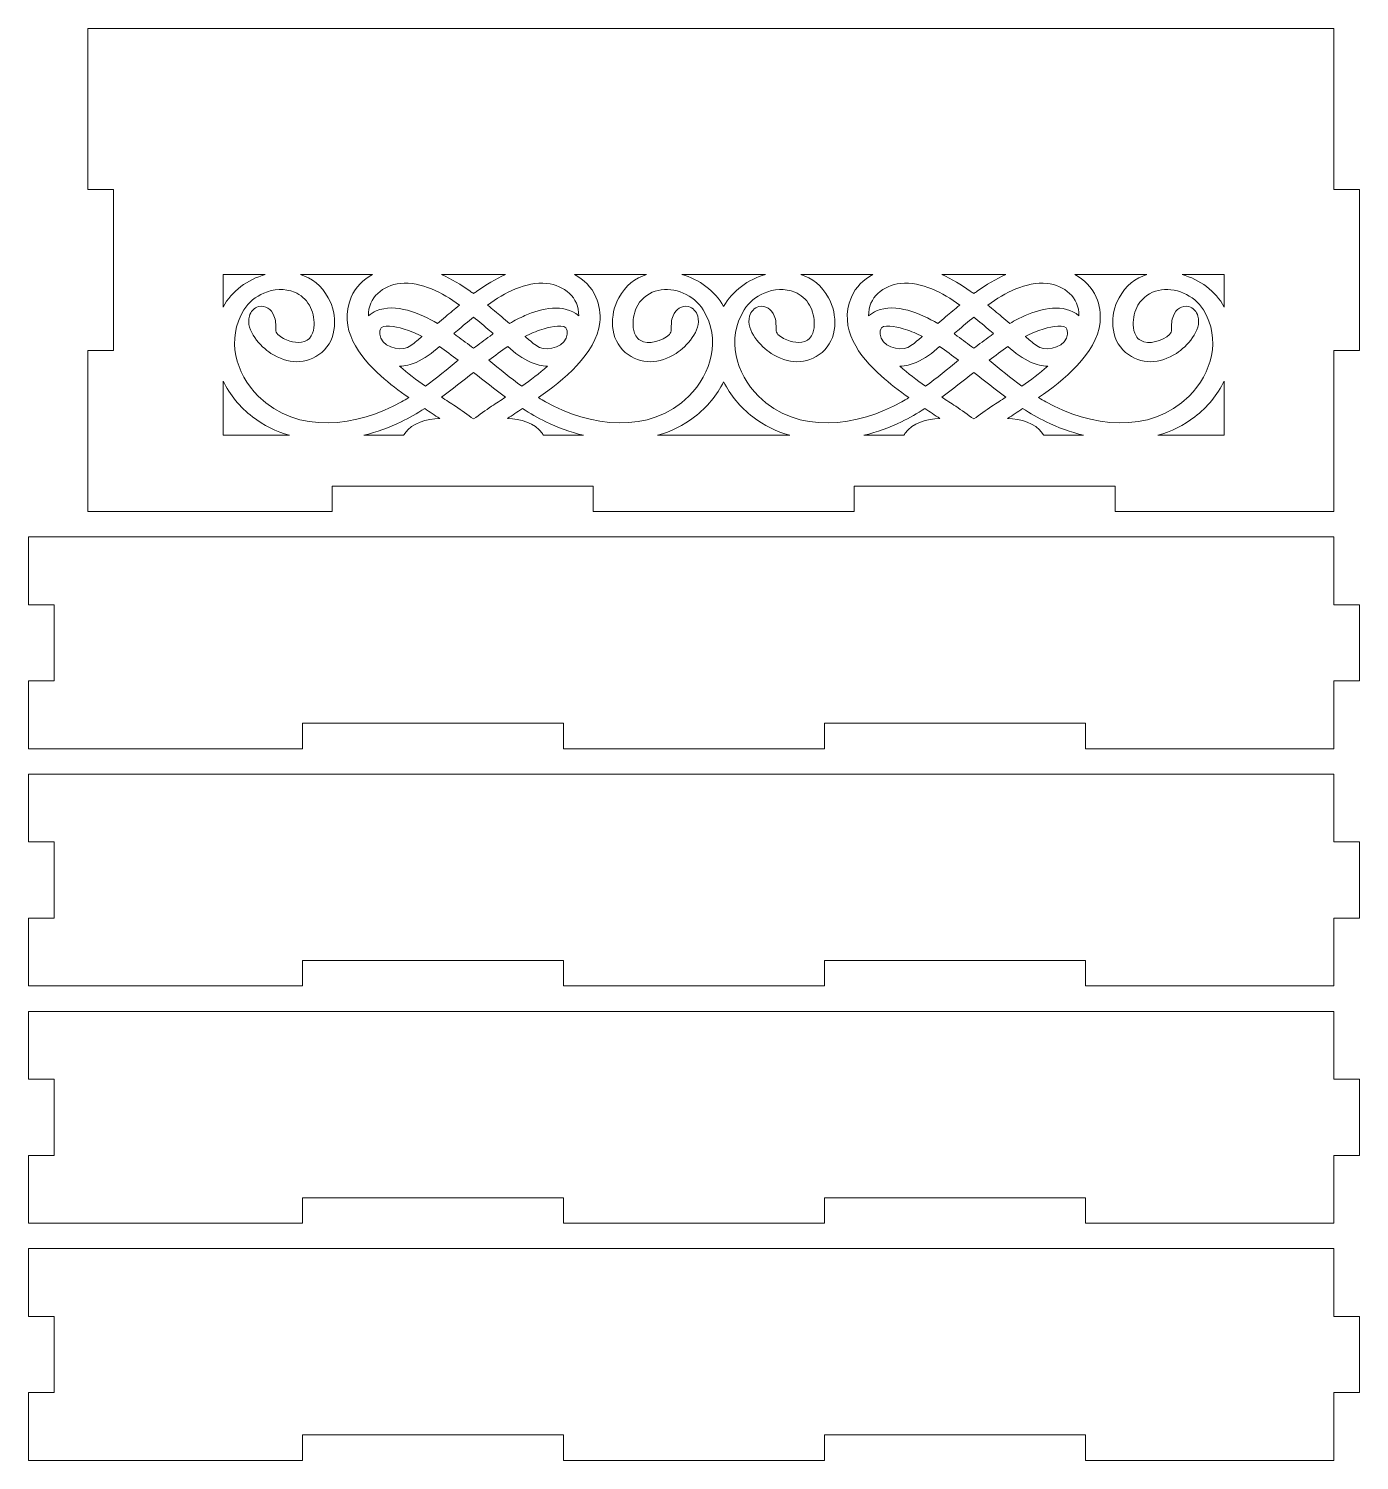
# Model space of a CAD drawing. Header units: millimetres. Extents: x -904 to -594, y -165 to 165.
# Drawn here: x -903.7 to -746.7, y -5 to 164 of the extents above; entities that cross this region are included whole.
import ezdxf

# ---------------------------------------------------------------- set-up
doc = ezdxf.new("R2010")
doc.units = ezdxf.units.MM
doc.header["$MEASUREMENT"] = 0
doc.layers.add('Camada 1', color=7, linetype='Continuous')

msp = doc.modelspace()

# ---------------------------------------------------------------- linework, layer by layer
at = {"layer": 'Camada 1', "color": 250, "lineweight": 9}
for points, knots in [([(-867.8542, 110), (-867.8542, 110), (-867.8542, 107), (-867.8542, 107), (-867.8542, 107), (-867.8542, 107), (-896.6542, 107), (-896.6542, 107), (-896.6542, 107), (-896.6542, 107), (-896.6542, 126), (-896.6542, 126), (-896.6542, 126), (-896.6542, 126), (-893.6542, 126), (-893.6542, 126), (-893.6542, 126), (-893.6542, 126), (-893.6542, 145), (-893.6542, 145), (-893.6542, 145), (-893.6542, 145), (-896.6542, 145), (-896.6542, 145), (-896.6542, 145), (-896.6542, 145), (-896.6542, 164), (-896.6542, 164), (-896.6542, 164), (-896.6542, 164), (-749.6542, 164), (-749.6542, 164), (-749.6542, 164), (-749.6542, 164), (-749.6542, 145), (-749.6542, 145), (-749.6542, 145), (-749.6542, 145), (-746.6542, 145), (-746.6542, 145), (-746.6542, 145), (-746.6542, 145), (-746.6542, 126), (-746.6542, 126), (-746.6542, 126), (-746.6542, 126), (-749.6542, 126), (-749.6542, 126), (-749.6542, 126), (-749.6542, 126), (-749.6542, 107), (-749.6542, 107), (-749.6542, 107), (-749.6542, 107), (-775.4542, 107), (-775.4542, 107), (-775.4542, 107), (-775.4542, 107), (-775.4542, 110), (-775.4542, 110), (-775.4542, 110), (-788.1238, 110), (-794.4115, 110), (-806.2542, 110), (-806.2542, 110), (-806.2542, 110), (-806.2542, 107), (-806.2542, 107), (-806.2542, 107), (-806.2542, 107), (-837.0542, 107), (-837.0542, 107), (-837.0542, 107), (-837.0542, 107), (-837.0542, 110), (-837.0542, 110), (-837.0542, 110), (-848.8969, 110), (-855.1847, 110), (-867.8542, 110)], [0, 0, 0, 0, 0.04761905, 0.04761905, 0.04761905, 0.04761905, 0.0952381, 0.0952381, 0.0952381, 0.0952381, 0.14285714, 0.14285714, 0.14285714, 0.14285714, 0.19047619, 0.19047619, 0.19047619, 0.19047619, 0.23809524, 0.23809524, 0.23809524, 0.23809524, 0.28571429, 0.28571429, 0.28571429, 0.28571429, 0.33333333, 0.33333333, 0.33333333, 0.33333333, 0.38095238, 0.38095238, 0.38095238, 0.38095238, 0.42857143, 0.42857143, 0.42857143, 0.42857143, 0.47619048, 0.47619048, 0.47619048, 0.47619048, 0.52380952, 0.52380952, 0.52380952, 0.52380952, 0.57142857, 0.57142857, 0.57142857, 0.57142857, 0.61904762, 0.61904762, 0.61904762, 0.61904762, 0.66666667, 0.66666667, 0.66666667, 0.66666667, 0.71428571, 0.71428571, 0.71428571, 0.71428571, 0.76190476, 0.76190476, 0.76190476, 0.76190476, 0.80952381, 0.80952381, 0.80952381, 0.80952381, 0.85714286, 0.85714286, 0.85714286, 0.85714286, 0.9047619, 0.9047619, 0.9047619, 0.9047619, 1, 1, 1, 1]), ([(-880.7126, 131.135), (-879.6981, 133.0208), (-877.7951, 134.3951), (-875.7332, 134.9734), (-875.7332, 134.9734), (-875.7332, 134.9734), (-880.7126, 134.9734), (-880.7126, 134.9734), (-880.7126, 134.9734), (-880.7126, 134.9734), (-880.7126, 131.135), (-880.7126, 131.135)], [0, 0, 0, 0, 0.25, 0.25, 0.25, 0.25, 0.5, 0.5, 0.5, 0.5, 1, 1, 1, 1]), ([(-871.58, 134.9734), (-870.2561, 134.5502), (-869.0865, 133.6687), (-868.3019, 132.2395), (-868.3019, 132.2395), (-867.1951, 130.2236), (-867.2236, 127.3235), (-869.0613, 125.784), (-869.0613, 125.784), (-870.8843, 124.2569), (-873.1558, 124.4181), (-875.0676, 125.67), (-875.0676, 125.67), (-876.299, 126.4764), (-878.0792, 128.3597), (-877.6154, 130.0517), (-877.6154, 130.0517), (-877.4635, 130.6061), (-877.0544, 131.0449), (-876.5206, 131.1836), (-876.5206, 131.1836), (-875.7285, 131.3898), (-875.0244, 130.8701), (-874.7137, 130.1188), (-874.7137, 130.1188), (-874.457, 129.4973), (-874.5075, 129.1293), (-874.4967, 128.4868), (-874.4967, 128.4868), (-874.4923, 128.2272), (-874.4283, 128.0955), (-874.2681, 127.9079), (-874.2681, 127.9079), (-873.8716, 127.5369), (-873.3481, 127.2655), (-872.8418, 127.112), (-872.8418, 127.112), (-871.9926, 126.8544), (-870.8274, 126.832), (-870.3058, 127.7336), (-870.3058, 127.7336), (-870.0798, 128.1242), (-869.999, 128.5763), (-869.9812, 129.0281), (-869.9812, 129.0281), (-869.9499, 129.8252), (-870.1352, 130.6722), (-870.535, 131.3526), (-870.535, 131.3526), (-870.9534, 132.0649), (-871.5459, 132.5895), (-872.2844, 132.8967), (-872.2844, 132.8967), (-873.433, 133.3743), (-874.7737, 133.2634), (-875.9058, 132.7865), (-875.9058, 132.7865), (-876.8483, 132.3895), (-877.7129, 131.7127), (-878.265, 130.8037), (-878.265, 130.8037), (-880.368, 127.3426), (-879.233, 123.3198), (-876.5651, 120.6209), (-876.5651, 120.6209), (-872.0142, 116.0172), (-864.7859, 117.0385), (-859.6709, 119.942), (-859.6709, 119.942), (-859.3832, 120.1052), (-859.099, 120.2751), (-858.8179, 120.4509), (-858.8179, 120.4509), (-859.955, 121.2447), (-861.0676, 122.0786), (-862.1073, 123.0114), (-862.1073, 123.0114), (-864.6457, 125.2892), (-867.1872, 128.6067), (-865.6059, 132.3022), (-865.6059, 132.3022), (-865.081, 133.5288), (-864.1624, 134.3956), (-863.0759, 134.9734), (-863.0759, 134.9734), (-863.0759, 134.9734), (-871.58, 134.9734), (-871.58, 134.9734)], [0, 0, 0, 0, 0.04347826, 0.04347826, 0.04347826, 0.04347826, 0.08695652, 0.08695652, 0.08695652, 0.08695652, 0.13043478, 0.13043478, 0.13043478, 0.13043478, 0.17391304, 0.17391304, 0.17391304, 0.17391304, 0.2173913, 0.2173913, 0.2173913, 0.2173913, 0.26086957, 0.26086957, 0.26086957, 0.26086957, 0.30434783, 0.30434783, 0.30434783, 0.30434783, 0.34782609, 0.34782609, 0.34782609, 0.34782609, 0.39130435, 0.39130435, 0.39130435, 0.39130435, 0.43478261, 0.43478261, 0.43478261, 0.43478261, 0.47826087, 0.47826087, 0.47826087, 0.47826087, 0.52173913, 0.52173913, 0.52173913, 0.52173913, 0.56521739, 0.56521739, 0.56521739, 0.56521739, 0.60869565, 0.60869565, 0.60869565, 0.60869565, 0.65217391, 0.65217391, 0.65217391, 0.65217391, 0.69565217, 0.69565217, 0.69565217, 0.69565217, 0.73913043, 0.73913043, 0.73913043, 0.73913043, 0.7826087, 0.7826087, 0.7826087, 0.7826087, 0.82608696, 0.82608696, 0.82608696, 0.82608696, 0.86956522, 0.86956522, 0.86956522, 0.86956522, 0.91304348, 0.91304348, 0.91304348, 0.91304348, 1, 1, 1, 1]), ([(-852.8199, 131.3583), (-854.8499, 132.8377), (-857.2935, 134.1669), (-859.8113, 133.9122), (-859.8113, 133.9122), (-861.839, 133.7071), (-863.6239, 132.2774), (-863.5749, 130.0983), (-863.5749, 130.0983), (-863.2912, 130.3362), (-862.9779, 130.5304), (-862.6398, 130.6771), (-862.6398, 130.6771), (-860.3856, 131.6566), (-857.454, 130.3791), (-855.4132, 129.205), (-855.4132, 129.205), (-855.1041, 129.4693), (-854.7946, 129.7328), (-854.4827, 129.9935), (-854.4827, 129.9935), (-853.9321, 130.4532), (-853.3798, 130.911), (-852.8199, 131.3583)], [0, 0, 0, 0, 0.14285714, 0.14285714, 0.14285714, 0.14285714, 0.28571429, 0.28571429, 0.28571429, 0.28571429, 0.42857143, 0.42857143, 0.42857143, 0.42857143, 0.57142857, 0.57142857, 0.57142857, 0.57142857, 0.71428571, 0.71428571, 0.71428571, 0.71428571, 1, 1, 1, 1]), ([(-854.9356, 134.9734), (-853.7565, 134.4473), (-852.6335, 133.7522), (-851.5715, 133.0153), (-851.5715, 133.0153), (-851.4351, 132.9207), (-851.2994, 132.8249), (-851.1641, 132.7282), (-851.1641, 132.7282), (-851.0289, 132.8249), (-850.8931, 132.9207), (-850.7565, 133.0153), (-850.7565, 133.0153), (-849.6946, 133.7522), (-848.5715, 134.4473), (-847.3924, 134.9734), (-847.3924, 134.9734), (-847.3924, 134.9734), (-854.9356, 134.9734), (-854.9356, 134.9734)], [0, 0, 0, 0, 0.16666667, 0.16666667, 0.16666667, 0.16666667, 0.33333333, 0.33333333, 0.33333333, 0.33333333, 0.5, 0.5, 0.5, 0.5, 0.66666667, 0.66666667, 0.66666667, 0.66666667, 1, 1, 1, 1]), ([(-838.7533, 130.099), (-838.7048, 132.2777), (-840.4896, 133.7071), (-842.5169, 133.9122), (-842.5169, 133.9122), (-845.0347, 134.1669), (-847.4784, 132.8376), (-849.5085, 131.3583), (-849.5085, 131.3583), (-848.9485, 130.911), (-848.3962, 130.4532), (-847.8457, 129.9935), (-847.8457, 129.9935), (-847.5338, 129.7328), (-847.2241, 129.4693), (-846.9152, 129.205), (-846.9152, 129.205), (-846.3237, 129.5453), (-845.7178, 129.8591), (-845.0959, 130.1324), (-845.0959, 130.1324), (-843.123, 130.9991), (-840.5571, 131.6159), (-838.7533, 130.099)], [0, 0, 0, 0, 0.14285714, 0.14285714, 0.14285714, 0.14285714, 0.28571429, 0.28571429, 0.28571429, 0.28571429, 0.42857143, 0.42857143, 0.42857143, 0.42857143, 0.57142857, 0.57142857, 0.57142857, 0.57142857, 0.71428571, 0.71428571, 0.71428571, 0.71428571, 1, 1, 1, 1]), ([(-839.2523, 134.9734), (-838.1658, 134.3956), (-837.2471, 133.5288), (-836.7222, 132.3022), (-836.7222, 132.3022), (-836.3183, 131.3582), (-836.1569, 130.3587), (-836.2712, 129.3278), (-836.2712, 129.3278), (-836.6878, 125.5764), (-840.6262, 122.4615), (-843.5099, 120.4506), (-843.5099, 120.4506), (-843.2289, 120.275), (-842.9446, 120.1052), (-842.6571, 119.9419), (-842.6571, 119.9419), (-837.5423, 117.0385), (-830.3138, 116.0172), (-825.7631, 120.6209), (-825.7631, 120.6209), (-823.0952, 123.3198), (-821.9602, 127.3426), (-824.0632, 130.8037), (-824.0632, 130.8037), (-824.6154, 131.7127), (-825.4799, 132.3895), (-826.4225, 132.7865), (-826.4225, 132.7865), (-828.3128, 133.5831), (-830.6465, 133.3039), (-831.7935, 131.3526), (-831.7935, 131.3526), (-832.1931, 130.6722), (-832.3785, 129.8252), (-832.3471, 129.0281), (-832.3471, 129.0281), (-832.3293, 128.5763), (-832.2482, 128.1242), (-832.0223, 127.7336), (-832.0223, 127.7336), (-831.8942, 127.5122), (-831.7243, 127.3373), (-831.5102, 127.2097), (-831.5102, 127.2097), (-830.51, 126.6135), (-828.8728, 127.149), (-828.06, 127.908), (-828.06, 127.908), (-827.9, 128.0955), (-827.8358, 128.2273), (-827.8316, 128.4868), (-827.8316, 128.4868), (-827.8209, 129.1294), (-827.8714, 129.4973), (-827.6144, 130.1188), (-827.6144, 130.1188), (-827.3039, 130.87), (-826.5998, 131.3898), (-825.8076, 131.1836), (-825.8076, 131.1836), (-825.2739, 131.0449), (-824.8647, 130.6062), (-824.7126, 130.0517), (-824.7126, 130.0517), (-824.2491, 128.3597), (-826.0293, 126.4764), (-827.2606, 125.67), (-827.2606, 125.67), (-829.1724, 124.4181), (-831.444, 124.2568), (-833.2669, 125.784), (-833.2669, 125.784), (-835.1047, 127.3235), (-835.1329, 130.2236), (-834.0262, 132.2395), (-834.0262, 132.2395), (-833.2409, 133.6698), (-832.0697, 134.5505), (-830.7446, 134.9734), (-830.7446, 134.9734), (-830.7446, 134.9734), (-839.2523, 134.9734), (-839.2523, 134.9734)], [0, 0, 0, 0, 0.04545455, 0.04545455, 0.04545455, 0.04545455, 0.09090909, 0.09090909, 0.09090909, 0.09090909, 0.13636364, 0.13636364, 0.13636364, 0.13636364, 0.18181818, 0.18181818, 0.18181818, 0.18181818, 0.22727273, 0.22727273, 0.22727273, 0.22727273, 0.27272727, 0.27272727, 0.27272727, 0.27272727, 0.31818182, 0.31818182, 0.31818182, 0.31818182, 0.36363636, 0.36363636, 0.36363636, 0.36363636, 0.40909091, 0.40909091, 0.40909091, 0.40909091, 0.45454545, 0.45454545, 0.45454545, 0.45454545, 0.5, 0.5, 0.5, 0.5, 0.54545455, 0.54545455, 0.54545455, 0.54545455, 0.59090909, 0.59090909, 0.59090909, 0.59090909, 0.63636364, 0.63636364, 0.63636364, 0.63636364, 0.68181818, 0.68181818, 0.68181818, 0.68181818, 0.72727273, 0.72727273, 0.72727273, 0.72727273, 0.77272727, 0.77272727, 0.77272727, 0.77272727, 0.81818182, 0.81818182, 0.81818182, 0.81818182, 0.86363636, 0.86363636, 0.86363636, 0.86363636, 0.90909091, 0.90909091, 0.90909091, 0.90909091, 1, 1, 1, 1]), ([(-826.5936, 134.9734), (-824.5585, 134.4024), (-822.6777, 133.055), (-821.6542, 131.2062), (-821.6542, 131.2062), (-820.6307, 133.055), (-818.75, 134.4021), (-816.7147, 134.9734), (-816.7147, 134.9734), (-816.7147, 134.9734), (-826.5936, 134.9734), (-826.5936, 134.9734)], [0, 0, 0, 0, 0.25, 0.25, 0.25, 0.25, 0.5, 0.5, 0.5, 0.5, 1, 1, 1, 1]), ([(-812.5636, 134.9734), (-811.2384, 134.5505), (-810.0673, 133.6698), (-809.282, 132.2395), (-809.282, 132.2395), (-808.1753, 130.2236), (-808.2038, 127.3235), (-810.0415, 125.784), (-810.0415, 125.784), (-811.8644, 124.2569), (-814.1359, 124.4181), (-816.0478, 125.67), (-816.0478, 125.67), (-817.2791, 126.4764), (-819.0593, 128.3597), (-818.5956, 130.0517), (-818.5956, 130.0517), (-818.4436, 130.6061), (-818.0345, 131.0449), (-817.5008, 131.1836), (-817.5008, 131.1836), (-816.7087, 131.3898), (-816.0044, 130.8701), (-815.6939, 130.1188), (-815.6939, 130.1188), (-815.437, 129.4973), (-815.4876, 129.1293), (-815.4768, 128.4868), (-815.4768, 128.4868), (-815.4725, 128.2272), (-815.4084, 128.0955), (-815.2483, 127.9079), (-815.2483, 127.9079), (-814.8517, 127.5369), (-814.3283, 127.2655), (-813.8219, 127.112), (-813.8219, 127.112), (-812.9727, 126.8544), (-811.8075, 126.832), (-811.286, 127.7336), (-811.286, 127.7336), (-811.06, 128.1242), (-810.979, 128.5763), (-810.9613, 129.0281), (-810.9613, 129.0281), (-810.9302, 129.8252), (-811.1153, 130.6722), (-811.5151, 131.3526), (-811.5151, 131.3526), (-811.9337, 132.0649), (-812.5261, 132.5895), (-813.2646, 132.8967), (-813.2646, 132.8967), (-814.4132, 133.3743), (-815.7539, 133.2634), (-816.8858, 132.7865), (-816.8858, 132.7865), (-817.8284, 132.3895), (-818.693, 131.7127), (-819.2451, 130.8037), (-819.2451, 130.8037), (-821.348, 127.3426), (-820.2131, 123.3198), (-817.5452, 120.6209), (-817.5452, 120.6209), (-812.9944, 116.0172), (-805.766, 117.0385), (-800.6511, 119.942), (-800.6511, 119.942), (-800.3634, 120.1052), (-800.0791, 120.2751), (-799.798, 120.4509), (-799.798, 120.4509), (-800.9351, 121.2447), (-802.0478, 122.0786), (-803.0874, 123.0114), (-803.0874, 123.0114), (-805.6258, 125.2892), (-808.1674, 128.6067), (-806.5861, 132.3022), (-806.5861, 132.3022), (-806.0612, 133.5288), (-805.1425, 134.3956), (-804.0561, 134.9734), (-804.0561, 134.9734), (-804.0561, 134.9734), (-812.5636, 134.9734), (-812.5636, 134.9734)], [0, 0, 0, 0, 0.04347826, 0.04347826, 0.04347826, 0.04347826, 0.08695652, 0.08695652, 0.08695652, 0.08695652, 0.13043478, 0.13043478, 0.13043478, 0.13043478, 0.17391304, 0.17391304, 0.17391304, 0.17391304, 0.2173913, 0.2173913, 0.2173913, 0.2173913, 0.26086957, 0.26086957, 0.26086957, 0.26086957, 0.30434783, 0.30434783, 0.30434783, 0.30434783, 0.34782609, 0.34782609, 0.34782609, 0.34782609, 0.39130435, 0.39130435, 0.39130435, 0.39130435, 0.43478261, 0.43478261, 0.43478261, 0.43478261, 0.47826087, 0.47826087, 0.47826087, 0.47826087, 0.52173913, 0.52173913, 0.52173913, 0.52173913, 0.56521739, 0.56521739, 0.56521739, 0.56521739, 0.60869565, 0.60869565, 0.60869565, 0.60869565, 0.65217391, 0.65217391, 0.65217391, 0.65217391, 0.69565217, 0.69565217, 0.69565217, 0.69565217, 0.73913043, 0.73913043, 0.73913043, 0.73913043, 0.7826087, 0.7826087, 0.7826087, 0.7826087, 0.82608696, 0.82608696, 0.82608696, 0.82608696, 0.86956522, 0.86956522, 0.86956522, 0.86956522, 0.91304348, 0.91304348, 0.91304348, 0.91304348, 1, 1, 1, 1]), ([(-793.7999, 131.3583), (-795.83, 132.8377), (-798.2737, 134.1669), (-800.7914, 133.9122), (-800.7914, 133.9122), (-802.819, 133.7071), (-804.604, 132.2774), (-804.555, 130.0983), (-804.555, 130.0983), (-804.2712, 130.3362), (-803.9579, 130.5304), (-803.62, 130.6771), (-803.62, 130.6771), (-801.3658, 131.6566), (-798.4341, 130.3791), (-796.3932, 129.205), (-796.3932, 129.205), (-796.0842, 129.4693), (-795.7746, 129.7328), (-795.4628, 129.9935), (-795.4628, 129.9935), (-794.9122, 130.4532), (-794.3599, 130.911), (-793.7999, 131.3583)], [0, 0, 0, 0, 0.14285714, 0.14285714, 0.14285714, 0.14285714, 0.28571429, 0.28571429, 0.28571429, 0.28571429, 0.42857143, 0.42857143, 0.42857143, 0.42857143, 0.57142857, 0.57142857, 0.57142857, 0.57142857, 0.71428571, 0.71428571, 0.71428571, 0.71428571, 1, 1, 1, 1]), ([(-795.9158, 134.9734), (-794.7367, 134.4473), (-793.6137, 133.7522), (-792.5517, 133.0153), (-792.5517, 133.0153), (-792.4151, 132.9207), (-792.2793, 132.8249), (-792.1442, 132.7282), (-792.1442, 132.7282), (-792.009, 132.8249), (-791.8731, 132.9207), (-791.7367, 133.0153), (-791.7367, 133.0153), (-790.6748, 133.7522), (-789.5517, 134.4473), (-788.3726, 134.9734), (-788.3726, 134.9734), (-788.3726, 134.9734), (-795.9158, 134.9734), (-795.9158, 134.9734)], [0, 0, 0, 0, 0.16666667, 0.16666667, 0.16666667, 0.16666667, 0.33333333, 0.33333333, 0.33333333, 0.33333333, 0.5, 0.5, 0.5, 0.5, 0.66666667, 0.66666667, 0.66666667, 0.66666667, 1, 1, 1, 1]), ([(-779.7335, 130.099), (-779.6848, 132.2777), (-781.4697, 133.7071), (-783.4971, 133.9122), (-783.4971, 133.9122), (-786.0149, 134.1669), (-788.4584, 132.8376), (-790.4886, 131.3583), (-790.4886, 131.3583), (-789.9286, 130.911), (-789.3763, 130.4532), (-788.8257, 129.9935), (-788.8257, 129.9935), (-788.5139, 129.7328), (-788.2042, 129.4693), (-787.8953, 129.205), (-787.8953, 129.205), (-787.3038, 129.5453), (-786.698, 129.8591), (-786.0761, 130.1324), (-786.0761, 130.1324), (-784.1031, 130.9991), (-781.5371, 131.6159), (-779.7335, 130.099)], [0, 0, 0, 0, 0.14285714, 0.14285714, 0.14285714, 0.14285714, 0.28571429, 0.28571429, 0.28571429, 0.28571429, 0.42857143, 0.42857143, 0.42857143, 0.42857143, 0.57142857, 0.57142857, 0.57142857, 0.57142857, 0.71428571, 0.71428571, 0.71428571, 0.71428571, 1, 1, 1, 1]), ([(-780.2324, 134.9734), (-779.146, 134.3956), (-778.2273, 133.5288), (-777.7024, 132.3022), (-777.7024, 132.3022), (-777.2983, 131.3582), (-777.1369, 130.3587), (-777.2514, 129.3278), (-777.2514, 129.3278), (-777.6679, 125.5764), (-781.6063, 122.4615), (-784.4899, 120.4506), (-784.4899, 120.4506), (-784.2091, 120.275), (-783.9248, 120.1052), (-783.6373, 119.9419), (-783.6373, 119.9419), (-778.5224, 117.0385), (-771.294, 116.0172), (-766.7432, 120.6209), (-766.7432, 120.6209), (-764.0754, 123.3198), (-762.9402, 127.3426), (-765.0433, 130.8037), (-765.0433, 130.8037), (-765.5955, 131.7127), (-766.4601, 132.3895), (-767.4026, 132.7865), (-767.4026, 132.7865), (-769.293, 133.5831), (-771.6267, 133.3039), (-772.7734, 131.3526), (-772.7734, 131.3526), (-773.1732, 130.6722), (-773.3586, 129.8252), (-773.3272, 129.0281), (-773.3272, 129.0281), (-773.3094, 128.5763), (-773.2284, 128.1242), (-773.0025, 127.7336), (-773.0025, 127.7336), (-772.8743, 127.5122), (-772.7045, 127.3373), (-772.4904, 127.2097), (-772.4904, 127.2097), (-771.49, 126.6135), (-769.853, 127.149), (-769.0401, 127.908), (-769.0401, 127.908), (-768.8801, 128.0955), (-768.816, 128.2273), (-768.8117, 128.4868), (-768.8117, 128.4868), (-768.8009, 129.1294), (-768.8515, 129.4973), (-768.5946, 130.1188), (-768.5946, 130.1188), (-768.2838, 130.87), (-767.58, 131.3898), (-766.7878, 131.1836), (-766.7878, 131.1836), (-766.2539, 131.0449), (-765.8449, 130.6062), (-765.6929, 130.0517), (-765.6929, 130.0517), (-765.2292, 128.3597), (-767.0094, 126.4764), (-768.2408, 125.67), (-768.2408, 125.67), (-770.1525, 124.4181), (-772.4241, 124.2568), (-774.2471, 125.784), (-774.2471, 125.784), (-776.0849, 127.3235), (-776.1131, 130.2236), (-775.0063, 132.2395), (-775.0063, 132.2395), (-774.2217, 133.6687), (-773.0522, 134.55), (-771.7283, 134.9734), (-771.7283, 134.9734), (-771.7283, 134.9734), (-780.2324, 134.9734), (-780.2324, 134.9734)], [0, 0, 0, 0, 0.04545455, 0.04545455, 0.04545455, 0.04545455, 0.09090909, 0.09090909, 0.09090909, 0.09090909, 0.13636364, 0.13636364, 0.13636364, 0.13636364, 0.18181818, 0.18181818, 0.18181818, 0.18181818, 0.22727273, 0.22727273, 0.22727273, 0.22727273, 0.27272727, 0.27272727, 0.27272727, 0.27272727, 0.31818182, 0.31818182, 0.31818182, 0.31818182, 0.36363636, 0.36363636, 0.36363636, 0.36363636, 0.40909091, 0.40909091, 0.40909091, 0.40909091, 0.45454545, 0.45454545, 0.45454545, 0.45454545, 0.5, 0.5, 0.5, 0.5, 0.54545455, 0.54545455, 0.54545455, 0.54545455, 0.59090909, 0.59090909, 0.59090909, 0.59090909, 0.63636364, 0.63636364, 0.63636364, 0.63636364, 0.68181818, 0.68181818, 0.68181818, 0.68181818, 0.72727273, 0.72727273, 0.72727273, 0.72727273, 0.77272727, 0.77272727, 0.77272727, 0.77272727, 0.81818182, 0.81818182, 0.81818182, 0.81818182, 0.86363636, 0.86363636, 0.86363636, 0.86363636, 0.90909091, 0.90909091, 0.90909091, 0.90909091, 1, 1, 1, 1]), ([(-767.575, 134.9734), (-765.5133, 134.3952), (-763.6106, 133.0211), (-762.5959, 131.1356), (-762.5959, 131.1356), (-762.5959, 131.1356), (-762.5959, 134.9734), (-762.5959, 134.9734), (-762.5959, 134.9734), (-762.5959, 134.9734), (-767.575, 134.9734), (-767.575, 134.9734)], [0, 0, 0, 0, 0.25, 0.25, 0.25, 0.25, 0.5, 0.5, 0.5, 0.5, 1, 1, 1, 1]), ([(-857.2201, 127.668), (-857.8646, 127.9867), (-858.5439, 128.2629), (-859.2144, 128.4869), (-859.2144, 128.4869), (-859.8098, 128.6858), (-861.5302, 129.1808), (-862.0476, 128.6889), (-862.0476, 128.6889), (-862.2228, 128.5222), (-862.2267, 128.1751), (-862.2112, 127.9458), (-862.2112, 127.9458), (-862.1158, 126.5324), (-860.0069, 125.8705), (-858.942, 126.3755), (-858.942, 126.3755), (-858.443, 126.6122), (-857.9689, 127.0535), (-857.5371, 127.4066), (-857.5371, 127.4066), (-857.4312, 127.4934), (-857.3255, 127.5805), (-857.2201, 127.668)], [0, 0, 0, 0, 0.14285714, 0.14285714, 0.14285714, 0.14285714, 0.28571429, 0.28571429, 0.28571429, 0.28571429, 0.42857143, 0.42857143, 0.42857143, 0.42857143, 0.57142857, 0.57142857, 0.57142857, 0.57142857, 0.71428571, 0.71428571, 0.71428571, 0.71428571, 1, 1, 1, 1]), ([(-848.8297, 127.9897), (-848.9623, 128.1069), (-849.096, 128.2229), (-849.2313, 128.3368), (-849.2313, 128.3368), (-849.8705, 128.8753), (-850.5118, 129.4115), (-851.1641, 129.9323), (-851.1641, 129.9323), (-851.8163, 129.4115), (-852.4575, 128.8753), (-853.0969, 128.3368), (-853.0969, 128.3368), (-853.2322, 128.2229), (-853.3659, 128.1069), (-853.4985, 127.9897), (-853.4985, 127.9897), (-853.3689, 127.9002), (-853.2404, 127.8098), (-853.1123, 127.7183), (-853.1123, 127.7183), (-852.4562, 127.2505), (-851.8111, 126.7657), (-851.1717, 126.2728), (-851.1717, 126.2728), (-851.1717, 126.2728), (-851.1641, 126.2788), (-851.1641, 126.2788), (-851.1641, 126.2788), (-851.1641, 126.2788), (-851.1564, 126.2728), (-851.1564, 126.2728), (-851.1564, 126.2728), (-850.5171, 126.7657), (-849.8718, 127.2505), (-849.216, 127.7183), (-849.216, 127.7183), (-849.0878, 127.8098), (-848.9591, 127.9002), (-848.8297, 127.9897)], [0, 0, 0, 0, 0.09090909, 0.09090909, 0.09090909, 0.09090909, 0.18181818, 0.18181818, 0.18181818, 0.18181818, 0.27272727, 0.27272727, 0.27272727, 0.27272727, 0.36363636, 0.36363636, 0.36363636, 0.36363636, 0.45454545, 0.45454545, 0.45454545, 0.45454545, 0.54545455, 0.54545455, 0.54545455, 0.54545455, 0.63636364, 0.63636364, 0.63636364, 0.63636364, 0.72727273, 0.72727273, 0.72727273, 0.72727273, 0.81818182, 0.81818182, 0.81818182, 0.81818182, 1, 1, 1, 1]), ([(-845.1081, 127.668), (-845.0027, 127.5805), (-844.8971, 127.4934), (-844.7911, 127.4066), (-844.7911, 127.4066), (-844.3593, 127.0535), (-843.8852, 126.6122), (-843.3863, 126.3755), (-843.3863, 126.3755), (-842.3214, 125.8705), (-840.2122, 126.5324), (-840.117, 127.9458), (-840.117, 127.9458), (-840.1016, 128.1751), (-840.1053, 128.5222), (-840.2807, 128.6889), (-840.2807, 128.6889), (-840.798, 129.1808), (-842.5183, 128.6858), (-843.1135, 128.4869), (-843.1135, 128.4869), (-843.7842, 128.2629), (-844.4636, 127.9867), (-845.1081, 127.668)], [0, 0, 0, 0, 0.14285714, 0.14285714, 0.14285714, 0.14285714, 0.28571429, 0.28571429, 0.28571429, 0.28571429, 0.42857143, 0.42857143, 0.42857143, 0.42857143, 0.57142857, 0.57142857, 0.57142857, 0.57142857, 0.71428571, 0.71428571, 0.71428571, 0.71428571, 1, 1, 1, 1]), ([(-798.2003, 127.668), (-798.8447, 127.9867), (-799.5241, 128.2629), (-800.1947, 128.4869), (-800.1947, 128.4869), (-800.7899, 128.6858), (-802.5104, 129.1808), (-803.0277, 128.6889), (-803.0277, 128.6889), (-803.2029, 128.5222), (-803.2068, 128.1751), (-803.1913, 127.9458), (-803.1913, 127.9458), (-803.0961, 126.5324), (-800.987, 125.8705), (-799.922, 126.3755), (-799.922, 126.3755), (-799.4232, 126.6122), (-798.9491, 127.0535), (-798.5172, 127.4066), (-798.5172, 127.4066), (-798.4112, 127.4934), (-798.3057, 127.5805), (-798.2003, 127.668)], [0, 0, 0, 0, 0.14285714, 0.14285714, 0.14285714, 0.14285714, 0.28571429, 0.28571429, 0.28571429, 0.28571429, 0.42857143, 0.42857143, 0.42857143, 0.42857143, 0.57142857, 0.57142857, 0.57142857, 0.57142857, 0.71428571, 0.71428571, 0.71428571, 0.71428571, 1, 1, 1, 1]), ([(-789.8098, 127.9897), (-789.9424, 128.1069), (-790.0761, 128.2229), (-790.2114, 128.3368), (-790.2114, 128.3368), (-790.8508, 128.8753), (-791.492, 129.4115), (-792.1442, 129.9323), (-792.1442, 129.9323), (-792.7965, 129.4115), (-793.4377, 128.8753), (-794.077, 128.3368), (-794.077, 128.3368), (-794.2123, 128.2229), (-794.3461, 128.1069), (-794.4786, 127.9897), (-794.4786, 127.9897), (-794.3492, 127.9002), (-794.2206, 127.8098), (-794.0925, 127.7183), (-794.0925, 127.7183), (-793.4364, 127.2505), (-792.7913, 126.7657), (-792.1519, 126.2728), (-792.1519, 126.2728), (-792.1519, 126.2728), (-792.1442, 126.2788), (-792.1442, 126.2788), (-792.1442, 126.2788), (-792.1442, 126.2788), (-792.1365, 126.2728), (-792.1365, 126.2728), (-792.1365, 126.2728), (-791.4972, 126.7657), (-790.8521, 127.2505), (-790.196, 127.7183), (-790.196, 127.7183), (-790.0679, 127.8098), (-789.9393, 127.9002), (-789.8098, 127.9897)], [0, 0, 0, 0, 0.09090909, 0.09090909, 0.09090909, 0.09090909, 0.18181818, 0.18181818, 0.18181818, 0.18181818, 0.27272727, 0.27272727, 0.27272727, 0.27272727, 0.36363636, 0.36363636, 0.36363636, 0.36363636, 0.45454545, 0.45454545, 0.45454545, 0.45454545, 0.54545455, 0.54545455, 0.54545455, 0.54545455, 0.63636364, 0.63636364, 0.63636364, 0.63636364, 0.72727273, 0.72727273, 0.72727273, 0.72727273, 0.81818182, 0.81818182, 0.81818182, 0.81818182, 1, 1, 1, 1]), ([(-786.0882, 127.668), (-785.9829, 127.5805), (-785.8772, 127.4934), (-785.7712, 127.4066), (-785.7712, 127.4066), (-785.3395, 127.0535), (-784.8653, 126.6122), (-784.3664, 126.3755), (-784.3664, 126.3755), (-783.3014, 125.8705), (-781.1924, 126.5324), (-781.0971, 127.9458), (-781.0971, 127.9458), (-781.0816, 128.1751), (-781.0855, 128.5222), (-781.2607, 128.6889), (-781.2607, 128.6889), (-781.7781, 129.1808), (-783.4984, 128.6858), (-784.0938, 128.4869), (-784.0938, 128.4869), (-784.7644, 128.2629), (-785.4437, 127.9867), (-786.0882, 127.668)], [0, 0, 0, 0, 0.14285714, 0.14285714, 0.14285714, 0.14285714, 0.28571429, 0.28571429, 0.28571429, 0.28571429, 0.42857143, 0.42857143, 0.42857143, 0.42857143, 0.57142857, 0.57142857, 0.57142857, 0.57142857, 0.71428571, 0.71428571, 0.71428571, 0.71428571, 1, 1, 1, 1]), ([(-855.1959, 126.4611), (-856.0381, 125.729), (-856.9362, 125.0401), (-857.9468, 124.5953), (-857.9468, 124.5953), (-858.5609, 124.3251), (-859.2246, 124.17), (-859.8916, 124.1402), (-859.8916, 124.1402), (-858.9228, 123.2945), (-857.8958, 122.5259), (-856.8475, 121.7944), (-856.8475, 121.7944), (-855.5214, 122.7662), (-854.2482, 123.8158), (-852.9657, 124.8506), (-852.9657, 124.8506), (-853.6948, 125.4091), (-854.4351, 125.9516), (-855.1959, 126.4611)], [0, 0, 0, 0, 0.16666667, 0.16666667, 0.16666667, 0.16666667, 0.33333333, 0.33333333, 0.33333333, 0.33333333, 0.5, 0.5, 0.5, 0.5, 0.66666667, 0.66666667, 0.66666667, 0.66666667, 1, 1, 1, 1]), ([(-845.4806, 121.7944), (-844.4324, 122.5259), (-843.4054, 123.2945), (-842.4365, 124.1402), (-842.4365, 124.1402), (-843.1035, 124.17), (-843.7672, 124.3251), (-844.3815, 124.5953), (-844.3815, 124.5953), (-845.392, 125.0401), (-846.2902, 125.7291), (-847.1323, 126.4611), (-847.1323, 126.4611), (-847.8931, 125.9516), (-848.6335, 125.4091), (-849.3625, 124.8506), (-849.3625, 124.8506), (-848.0799, 123.8158), (-846.8068, 122.7662), (-845.4806, 121.7944)], [0, 0, 0, 0, 0.16666667, 0.16666667, 0.16666667, 0.16666667, 0.33333333, 0.33333333, 0.33333333, 0.33333333, 0.5, 0.5, 0.5, 0.5, 0.66666667, 0.66666667, 0.66666667, 0.66666667, 1, 1, 1, 1]), ([(-796.176, 126.4611), (-797.0182, 125.729), (-797.9163, 125.0401), (-798.9269, 124.5953), (-798.9269, 124.5953), (-799.5412, 124.3251), (-800.2048, 124.17), (-800.8718, 124.1402), (-800.8718, 124.1402), (-799.9029, 123.2945), (-798.8759, 122.5259), (-797.8277, 121.7944), (-797.8277, 121.7944), (-796.5015, 122.7662), (-795.2284, 123.8158), (-793.9458, 124.8506), (-793.9458, 124.8506), (-794.6748, 125.4091), (-795.4153, 125.9516), (-796.176, 126.4611)], [0, 0, 0, 0, 0.16666667, 0.16666667, 0.16666667, 0.16666667, 0.33333333, 0.33333333, 0.33333333, 0.33333333, 0.5, 0.5, 0.5, 0.5, 0.66666667, 0.66666667, 0.66666667, 0.66666667, 1, 1, 1, 1]), ([(-786.4608, 121.7944), (-785.4125, 122.5259), (-784.3856, 123.2945), (-783.4167, 124.1402), (-783.4167, 124.1402), (-784.0837, 124.17), (-784.7474, 124.3251), (-785.3617, 124.5953), (-785.3617, 124.5953), (-786.3722, 125.0401), (-787.2703, 125.7291), (-788.1126, 126.4611), (-788.1126, 126.4611), (-788.8733, 125.9516), (-789.6136, 125.4091), (-790.3428, 124.8506), (-790.3428, 124.8506), (-789.06, 123.8158), (-787.7869, 122.7662), (-786.4608, 121.7944)], [0, 0, 0, 0, 0.16666667, 0.16666667, 0.16666667, 0.16666667, 0.33333333, 0.33333333, 0.33333333, 0.33333333, 0.5, 0.5, 0.5, 0.5, 0.66666667, 0.66666667, 0.66666667, 0.66666667, 1, 1, 1, 1]), ([(-851.1641, 123.406), (-852.4119, 122.4224), (-853.6591, 121.4371), (-854.9453, 120.5102), (-854.9453, 120.5102), (-854.3956, 120.1475), (-853.8443, 119.7876), (-853.2947, 119.4251), (-853.2947, 119.4251), (-852.5708, 118.9474), (-851.8702, 118.4324), (-851.1641, 117.9264), (-851.1641, 117.9264), (-850.4581, 118.4325), (-849.7575, 118.9474), (-849.0337, 119.4251), (-849.0337, 119.4251), (-848.4839, 119.7876), (-847.9327, 120.1475), (-847.3829, 120.5102), (-847.3829, 120.5102), (-848.669, 121.4371), (-849.9162, 122.4226), (-851.1641, 123.406)], [0, 0, 0, 0, 0.14285714, 0.14285714, 0.14285714, 0.14285714, 0.28571429, 0.28571429, 0.28571429, 0.28571429, 0.42857143, 0.42857143, 0.42857143, 0.42857143, 0.57142857, 0.57142857, 0.57142857, 0.57142857, 0.71428571, 0.71428571, 0.71428571, 0.71428571, 1, 1, 1, 1]), ([(-792.1442, 123.406), (-793.3921, 122.4224), (-794.6393, 121.4371), (-795.9253, 120.5102), (-795.9253, 120.5102), (-795.3758, 120.1475), (-794.8245, 119.7876), (-794.2747, 119.4251), (-794.2747, 119.4251), (-793.551, 118.9474), (-792.8504, 118.4324), (-792.1442, 117.9264), (-792.1442, 117.9264), (-791.4383, 118.4325), (-790.7376, 118.9474), (-790.0138, 119.4251), (-790.0138, 119.4251), (-789.4641, 119.7876), (-788.9127, 120.1475), (-788.3629, 120.5102), (-788.3629, 120.5102), (-789.6492, 121.4371), (-790.8964, 122.4226), (-792.1442, 123.406)], [0, 0, 0, 0, 0.14285714, 0.14285714, 0.14285714, 0.14285714, 0.28571429, 0.28571429, 0.28571429, 0.28571429, 0.42857143, 0.42857143, 0.42857143, 0.42857143, 0.57142857, 0.57142857, 0.57142857, 0.57142857, 0.71428571, 0.71428571, 0.71428571, 0.71428571, 1, 1, 1, 1]), ([(-872.8784, 116), (-874.4358, 116.4383), (-875.917, 117.1487), (-877.2501, 118.1794), (-877.2501, 118.1794), (-878.7149, 119.312), (-879.9179, 120.7703), (-880.7126, 122.4048), (-880.7126, 122.4048), (-880.7126, 122.4048), (-880.7126, 116), (-880.7126, 116), (-880.7126, 116), (-880.7126, 116), (-872.8784, 116), (-872.8784, 116)], [0, 0, 0, 0, 0.2, 0.2, 0.2, 0.2, 0.4, 0.4, 0.4, 0.4, 0.6, 0.6, 0.6, 0.6, 1, 1, 1, 1]), ([(-813.8585, 116), (-815.4159, 116.4383), (-816.8971, 117.1487), (-818.2302, 118.1794), (-818.2302, 118.1794), (-819.6717, 119.2939), (-820.8592, 120.7242), (-821.6542, 122.3271), (-821.6542, 122.3271), (-822.4492, 120.7242), (-823.6369, 119.2939), (-825.0783, 118.1794), (-825.0783, 118.1794), (-826.4114, 117.1487), (-827.8925, 116.4384), (-829.4499, 116), (-829.4499, 116), (-829.4499, 116), (-813.8585, 116), (-813.8585, 116)], [0, 0, 0, 0, 0.16666667, 0.16666667, 0.16666667, 0.16666667, 0.33333333, 0.33333333, 0.33333333, 0.33333333, 0.5, 0.5, 0.5, 0.5, 0.66666667, 0.66666667, 0.66666667, 0.66666667, 1, 1, 1, 1]), ([(-762.5959, 122.4046), (-763.3907, 120.7702), (-764.5938, 119.3119), (-766.0585, 118.1794), (-766.0585, 118.1794), (-767.3916, 117.1487), (-768.8727, 116.4384), (-770.4301, 116), (-770.4301, 116), (-770.4301, 116), (-762.5959, 116), (-762.5959, 116), (-762.5959, 116), (-762.5959, 116), (-762.5959, 122.4046), (-762.5959, 122.4046)], [0, 0, 0, 0, 0.2, 0.2, 0.2, 0.2, 0.4, 0.4, 0.4, 0.4, 0.6, 0.6, 0.6, 0.6, 1, 1, 1, 1]), ([(-859.4255, 116), (-859.3821, 116.0739), (-859.3342, 116.1482), (-859.2812, 116.2226), (-859.2812, 116.2226), (-858.3929, 117.4706), (-856.6913, 117.9716), (-855.161, 117.9698), (-855.161, 117.9698), (-855.7494, 118.3661), (-856.3369, 118.7639), (-856.9245, 119.1615), (-856.9245, 119.1615), (-857.8215, 118.5896), (-858.7433, 118.0603), (-859.6945, 117.5957), (-859.6945, 117.5957), (-861.0786, 116.9196), (-862.5773, 116.3735), (-864.1254, 116), (-864.1254, 116), (-864.1254, 116), (-859.4255, 116), (-859.4255, 116)], [0, 0, 0, 0, 0.14285714, 0.14285714, 0.14285714, 0.14285714, 0.28571429, 0.28571429, 0.28571429, 0.28571429, 0.42857143, 0.42857143, 0.42857143, 0.42857143, 0.57142857, 0.57142857, 0.57142857, 0.57142857, 0.71428571, 0.71428571, 0.71428571, 0.71428571, 1, 1, 1, 1]), ([(-838.2029, 116), (-839.751, 116.3735), (-841.2497, 116.9196), (-842.6337, 117.5957), (-842.6337, 117.5957), (-843.5848, 118.0603), (-844.5065, 118.5896), (-845.4036, 119.1615), (-845.4036, 119.1615), (-845.9913, 118.7641), (-846.5787, 118.3661), (-847.1672, 117.9698), (-847.1672, 117.9698), (-845.6369, 117.9716), (-843.9353, 117.4706), (-843.0469, 116.2226), (-843.0469, 116.2226), (-842.994, 116.1482), (-842.946, 116.0739), (-842.9026, 116), (-842.9026, 116), (-842.9026, 116), (-838.2029, 116), (-838.2029, 116)], [0, 0, 0, 0, 0.14285714, 0.14285714, 0.14285714, 0.14285714, 0.28571429, 0.28571429, 0.28571429, 0.28571429, 0.42857143, 0.42857143, 0.42857143, 0.42857143, 0.57142857, 0.57142857, 0.57142857, 0.57142857, 0.71428571, 0.71428571, 0.71428571, 0.71428571, 1, 1, 1, 1]), ([(-796.1411, 117.9698), (-796.7296, 118.3661), (-797.317, 118.7639), (-797.9046, 119.1615), (-797.9046, 119.1615), (-798.8017, 118.5896), (-799.7234, 118.0603), (-800.6746, 117.5957), (-800.6746, 117.5957), (-802.0587, 116.9196), (-803.5574, 116.3735), (-805.1055, 116), (-805.1055, 116), (-805.1055, 116), (-800.4057, 116), (-800.4057, 116), (-800.4057, 116), (-800.3623, 116.0739), (-800.3144, 116.1482), (-800.2614, 116.2226), (-800.2614, 116.2226), (-799.373, 117.4706), (-797.6713, 117.9716), (-796.1411, 117.9698)], [0, 0, 0, 0, 0.14285714, 0.14285714, 0.14285714, 0.14285714, 0.28571429, 0.28571429, 0.28571429, 0.28571429, 0.42857143, 0.42857143, 0.42857143, 0.42857143, 0.57142857, 0.57142857, 0.57142857, 0.57142857, 0.71428571, 0.71428571, 0.71428571, 0.71428571, 1, 1, 1, 1]), ([(-779.183, 116), (-780.7311, 116.3735), (-782.2298, 116.9196), (-783.6139, 117.5957), (-783.6139, 117.5957), (-784.5649, 118.0603), (-785.4867, 118.5896), (-786.3837, 119.1615), (-786.3837, 119.1615), (-786.9714, 118.7641), (-787.5589, 118.3661), (-788.1473, 117.9698), (-788.1473, 117.9698), (-786.6171, 117.9716), (-784.9155, 117.4706), (-784.0271, 116.2226), (-784.0271, 116.2226), (-783.9741, 116.1482), (-783.9262, 116.0739), (-783.8828, 116), (-783.8828, 116), (-783.8828, 116), (-779.183, 116), (-779.183, 116)], [0, 0, 0, 0, 0.14285714, 0.14285714, 0.14285714, 0.14285714, 0.28571429, 0.28571429, 0.28571429, 0.28571429, 0.42857143, 0.42857143, 0.42857143, 0.42857143, 0.57142857, 0.57142857, 0.57142857, 0.57142857, 0.71428571, 0.71428571, 0.71428571, 0.71428571, 1, 1, 1, 1])]:
    msp.add_open_spline(points, degree=3, knots=knots, dxfattribs=at)
at = {"layer": 'Camada 1', "color": 250, "lineweight": 20}
for points in [[(-903.6542, 79), (-903.6542, 79), (-871.3542, 79), (-871.3542, 79), (-871.3542, 79), (-871.3542, 79), (-871.3542, 82), (-871.3542, 82), (-871.3542, 82), (-871.3542, 82), (-840.5542, 82), (-840.5542, 82), (-840.5542, 82), (-840.5542, 82), (-840.5542, 79), (-840.5542, 79), (-840.5542, 79), (-840.5542, 79), (-809.7542, 79), (-809.7542, 79), (-809.7542, 79), (-809.7542, 79), (-809.7542, 82), (-809.7542, 82), (-809.7542, 82), (-809.7542, 82), (-778.9542, 82), (-778.9542, 82), (-778.9542, 82), (-778.9542, 82), (-778.9542, 79), (-778.9542, 79), (-778.9542, 79), (-778.9542, 79), (-749.6542, 79), (-749.6542, 79), (-749.6542, 79), (-749.6542, 79), (-749.6542, 87), (-749.6542, 87), (-749.6542, 87), (-749.6542, 87), (-746.6542, 87), (-746.6542, 87), (-746.6542, 87), (-746.6542, 87), (-746.6542, 96), (-746.6542, 96), (-746.6542, 96), (-746.6542, 96), (-749.6542, 96), (-749.6542, 96), (-749.6542, 96), (-749.6542, 96), (-749.6542, 104), (-749.6542, 104), (-749.6542, 104), (-749.6542, 104), (-903.6542, 104), (-903.6542, 104), (-903.6542, 104), (-903.6542, 104), (-903.6542, 96), (-903.6542, 96), (-903.6542, 96), (-903.6542, 96), (-900.6542, 96), (-900.6542, 96), (-900.6542, 96), (-900.6542, 96), (-900.6542, 87), (-900.6542, 87), (-900.6542, 87), (-900.6542, 87), (-903.6542, 87), (-903.6542, 87), (-903.6542, 87), (-903.6542, 87), (-903.6542, 79), (-903.6542, 79)], [(-903.6542, 51), (-903.6542, 51), (-871.3542, 51), (-871.3542, 51), (-871.3542, 51), (-871.3542, 51), (-871.3542, 54), (-871.3542, 54), (-871.3542, 54), (-871.3542, 54), (-840.5542, 54), (-840.5542, 54), (-840.5542, 54), (-840.5542, 54), (-840.5542, 51), (-840.5542, 51), (-840.5542, 51), (-840.5542, 51), (-809.7542, 51), (-809.7542, 51), (-809.7542, 51), (-809.7542, 51), (-809.7542, 54), (-809.7542, 54), (-809.7542, 54), (-809.7542, 54), (-778.9542, 54), (-778.9542, 54), (-778.9542, 54), (-778.9542, 54), (-778.9542, 51), (-778.9542, 51), (-778.9542, 51), (-778.9542, 51), (-749.6542, 51), (-749.6542, 51), (-749.6542, 51), (-749.6542, 51), (-749.6542, 59), (-749.6542, 59), (-749.6542, 59), (-749.6542, 59), (-746.6542, 59), (-746.6542, 59), (-746.6542, 59), (-746.6542, 59), (-746.6542, 68), (-746.6542, 68), (-746.6542, 68), (-746.6542, 68), (-749.6542, 68), (-749.6542, 68), (-749.6542, 68), (-749.6542, 68), (-749.6542, 76), (-749.6542, 76), (-749.6542, 76), (-749.6542, 76), (-903.6542, 76), (-903.6542, 76), (-903.6542, 76), (-903.6542, 76), (-903.6542, 68), (-903.6542, 68), (-903.6542, 68), (-903.6542, 68), (-900.6542, 68), (-900.6542, 68), (-900.6542, 68), (-900.6542, 68), (-900.6542, 59), (-900.6542, 59), (-900.6542, 59), (-900.6542, 59), (-903.6542, 59), (-903.6542, 59), (-903.6542, 59), (-903.6542, 59), (-903.6542, 51), (-903.6542, 51)], [(-903.6542, 23), (-903.6542, 23), (-871.3542, 23), (-871.3542, 23), (-871.3542, 23), (-871.3542, 23), (-871.3542, 26), (-871.3542, 26), (-871.3542, 26), (-871.3542, 26), (-840.5542, 26), (-840.5542, 26), (-840.5542, 26), (-840.5542, 26), (-840.5542, 23), (-840.5542, 23), (-840.5542, 23), (-840.5542, 23), (-809.7542, 23), (-809.7542, 23), (-809.7542, 23), (-809.7542, 23), (-809.7542, 26), (-809.7542, 26), (-809.7542, 26), (-809.7542, 26), (-778.9542, 26), (-778.9542, 26), (-778.9542, 26), (-778.9542, 26), (-778.9542, 23), (-778.9542, 23), (-778.9542, 23), (-778.9542, 23), (-749.6542, 23), (-749.6542, 23), (-749.6542, 23), (-749.6542, 23), (-749.6542, 31), (-749.6542, 31), (-749.6542, 31), (-749.6542, 31), (-746.6542, 31), (-746.6542, 31), (-746.6542, 31), (-746.6542, 31), (-746.6542, 40), (-746.6542, 40), (-746.6542, 40), (-746.6542, 40), (-749.6542, 40), (-749.6542, 40), (-749.6542, 40), (-749.6542, 40), (-749.6542, 48), (-749.6542, 48), (-749.6542, 48), (-749.6542, 48), (-903.6542, 48), (-903.6542, 48), (-903.6542, 48), (-903.6542, 48), (-903.6542, 40), (-903.6542, 40), (-903.6542, 40), (-903.6542, 40), (-900.6542, 40), (-900.6542, 40), (-900.6542, 40), (-900.6542, 40), (-900.6542, 31), (-900.6542, 31), (-900.6542, 31), (-900.6542, 31), (-903.6542, 31), (-903.6542, 31), (-903.6542, 31), (-903.6542, 31), (-903.6542, 23), (-903.6542, 23)], [(-903.6542, -5), (-903.6542, -5), (-871.3542, -5), (-871.3542, -5), (-871.3542, -5), (-871.3542, -5), (-871.3542, -2), (-871.3542, -2), (-871.3542, -2), (-871.3542, -2), (-840.5542, -2), (-840.5542, -2), (-840.5542, -2), (-840.5542, -2), (-840.5542, -5), (-840.5542, -5), (-840.5542, -5), (-840.5542, -5), (-809.7542, -5), (-809.7542, -5), (-809.7542, -5), (-809.7542, -5), (-809.7542, -2), (-809.7542, -2), (-809.7542, -2), (-809.7542, -2), (-778.9542, -2), (-778.9542, -2), (-778.9542, -2), (-778.9542, -2), (-778.9542, -5), (-778.9542, -5), (-778.9542, -5), (-778.9542, -5), (-749.6542, -5), (-749.6542, -5), (-749.6542, -5), (-749.6542, -5), (-749.6542, 3), (-749.6542, 3), (-749.6542, 3), (-749.6542, 3), (-746.6542, 3), (-746.6542, 3), (-746.6542, 3), (-746.6542, 3), (-746.6542, 12), (-746.6542, 12), (-746.6542, 12), (-746.6542, 12), (-749.6542, 12), (-749.6542, 12), (-749.6542, 12), (-749.6542, 12), (-749.6542, 20), (-749.6542, 20), (-749.6542, 20), (-749.6542, 20), (-903.6542, 20), (-903.6542, 20), (-903.6542, 20), (-903.6542, 20), (-903.6542, 12), (-903.6542, 12), (-903.6542, 12), (-903.6542, 12), (-900.6542, 12), (-900.6542, 12), (-900.6542, 12), (-900.6542, 12), (-900.6542, 3), (-900.6542, 3), (-900.6542, 3), (-900.6542, 3), (-903.6542, 3), (-903.6542, 3), (-903.6542, 3), (-903.6542, 3), (-903.6542, -5), (-903.6542, -5)]]:
    msp.add_open_spline(points, degree=3, knots=[0, 0, 0, 0, 0.04761905, 0.04761905, 0.04761905, 0.04761905, 0.0952381, 0.0952381, 0.0952381, 0.0952381, 0.14285714, 0.14285714, 0.14285714, 0.14285714, 0.19047619, 0.19047619, 0.19047619, 0.19047619, 0.23809524, 0.23809524, 0.23809524, 0.23809524, 0.28571429, 0.28571429, 0.28571429, 0.28571429, 0.33333333, 0.33333333, 0.33333333, 0.33333333, 0.38095238, 0.38095238, 0.38095238, 0.38095238, 0.42857143, 0.42857143, 0.42857143, 0.42857143, 0.47619048, 0.47619048, 0.47619048, 0.47619048, 0.52380952, 0.52380952, 0.52380952, 0.52380952, 0.57142857, 0.57142857, 0.57142857, 0.57142857, 0.61904762, 0.61904762, 0.61904762, 0.61904762, 0.66666667, 0.66666667, 0.66666667, 0.66666667, 0.71428571, 0.71428571, 0.71428571, 0.71428571, 0.76190476, 0.76190476, 0.76190476, 0.76190476, 0.80952381, 0.80952381, 0.80952381, 0.80952381, 0.85714286, 0.85714286, 0.85714286, 0.85714286, 0.9047619, 0.9047619, 0.9047619, 0.9047619, 1, 1, 1, 1], dxfattribs=at)

doc.saveas('drawing.dxf')
